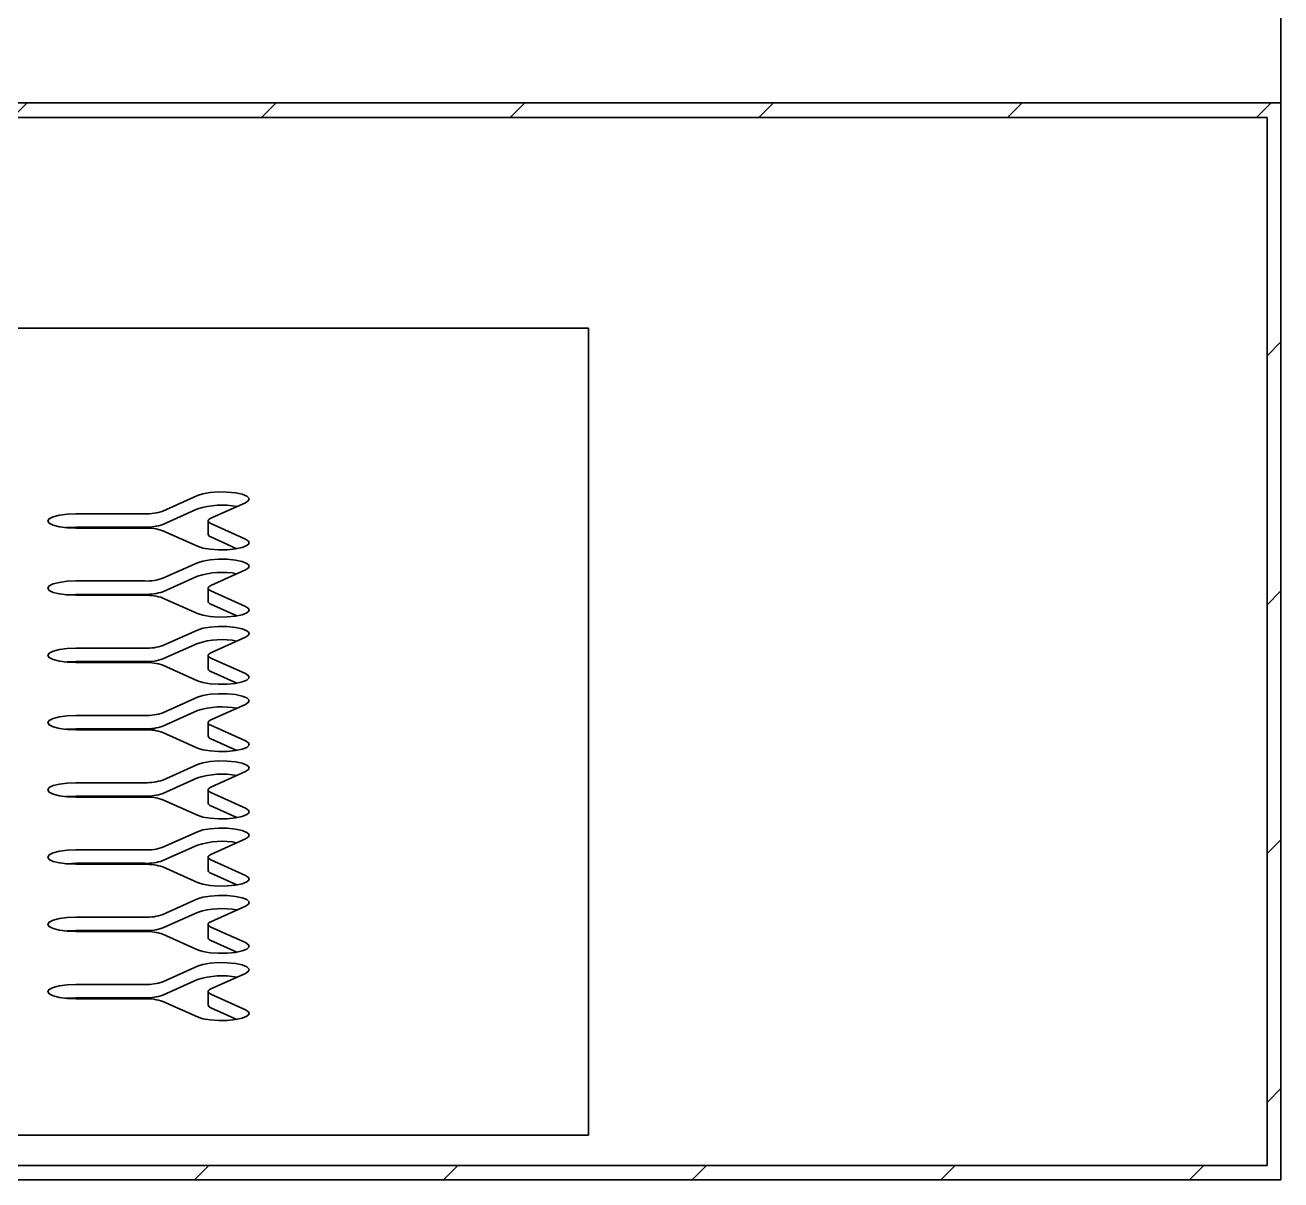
# Model space of a CAD drawing. Header units: millimetres. Extents: x 0 to 594, y 0 to 420.
# Drawn here: x 441.41 to 464.08, y 143.63 to 164.47 of the extents above; entities that cross this region are included whole.
import ezdxf

# ---------------------------------------------------------------- set-up
doc = ezdxf.new("R2010")
doc.units = ezdxf.units.MM

msp = doc.modelspace()

# ---------------------------------------------------------------- hatches: boundary and pattern name
at = {"linetype": 'Continuous', "lineweight": 18}
h = msp.add_hatch(dxfattribs=at)
h.set_pattern_fill('ANSI31', angle=3e-322, style=0)
h.paths.add_polyline_path([(464.078736, 163.062175), (357.828736, 163.062175), (357.828736, 143.632096), (464.078736, 143.632096)], flags=0)
h.paths.add_polyline_path([(358.078736, 143.890915), (358.078736, 162.797179), (463.828736, 162.797179), (463.828736, 143.890915)], flags=0)

# ---------------------------------------------------------------- linework, layer by layer
at = {"color": 7, "linetype": 'Continuous', "lineweight": 35}
for p, q in [((464.078736, 163.062175), (464.078736, 167.764647)), ((357.828736, 163.062175), (464.078736, 163.062175)), ((464.078736, 163.062175), (464.078736, 143.632096)), ((358.078736, 162.797179), (463.828736, 162.797179)), ((463.828736, 162.797179), (463.828736, 143.890915)), ((451.578736, 158.999337), (370.328736, 158.999337)), ((451.578736, 158.999337), (370.328736, 158.999337)), ((451.578736, 144.440765), (451.578736, 158.999337)), ((451.578736, 144.440765), (451.578736, 158.999337)), ((443.898314, 155.699394), (444.523314, 155.979574)), ((444.523314, 155.738092), (443.898314, 155.457912)), ((444.764339, 155.569984), (445.389339, 155.850164)), ((443.573554, 155.650865), (442.323554, 155.650865)), ((444.714099, 155.521456), (444.714099, 155.279974)), ((442.323554, 155.409384), (443.573554, 155.409384)), ((443.573554, 155.392046), (442.323554, 155.392046)), ((443.898314, 155.343518), (444.523314, 155.063338)), ((444.764339, 155.472927), (445.389339, 155.192747)), ((445.234771, 155.020557), (444.764339, 155.231446)), ((443.898314, 154.48618), (444.523314, 154.766359)), ((444.764339, 154.35677), (445.389339, 154.63695)), ((443.573554, 154.437651), (442.323554, 154.437651)), ((444.523314, 154.524878), (443.898314, 154.244698)), ((442.323554, 154.19617), (443.573554, 154.19617)), ((443.573554, 154.178832), (442.323554, 154.178832)), ((444.714099, 154.308242), (444.714099, 154.06676)), ((444.764339, 154.259713), (445.389339, 153.979533)), ((443.898314, 154.130303), (444.523314, 153.850124)), ((445.234771, 153.807343), (444.764339, 154.018232)), ((443.898314, 153.272965), (444.523314, 153.553145)), ((444.523314, 153.311664), (443.898314, 153.031484)), ((444.764339, 153.143556), (445.389339, 153.423736)), ((443.573554, 153.224437), (442.323554, 153.224437)), ((444.714099, 153.095027), (444.714099, 152.853546)), ((444.764339, 153.046499), (445.389339, 152.766319)), ((442.323554, 152.982955), (443.573554, 152.982955)), ((443.573554, 152.965618), (442.323554, 152.965618)), ((443.898314, 152.917089), (444.523314, 152.636909)), ((445.234771, 152.594128), (444.764339, 152.805017)), ((443.898314, 152.059751), (444.523314, 152.339931)), ((444.764339, 151.930342), (445.389339, 152.210521)), ((443.573554, 152.011223), (442.323554, 152.011223)), ((444.523314, 152.098449), (443.898314, 151.81827)), ((444.714099, 151.881813), (444.714099, 151.640332)), ((442.323554, 151.769741), (443.573554, 151.769741)), ((443.573554, 151.752403), (442.323554, 151.752403)), ((443.898314, 151.703875), (444.523314, 151.423695)), ((444.764339, 151.833284), (445.389339, 151.553105)), ((445.234771, 151.380914), (444.764339, 151.591803)), ((443.898314, 150.846537), (444.523314, 151.126717)), ((444.764339, 150.717127), (445.389339, 150.997307)), ((443.573554, 150.798008), (442.323554, 150.798008)), ((444.523314, 150.885235), (443.898314, 150.605055)), ((442.323554, 150.556527), (443.573554, 150.556527)), ((443.573554, 150.539189), (442.323554, 150.539189)), ((444.714099, 150.668599), (444.714099, 150.427117)), ((444.764339, 150.62007), (445.389339, 150.33989)), ((443.898314, 150.490661), (444.523314, 150.210481)), ((445.234771, 150.1677), (444.764339, 150.378589)), ((443.898314, 149.633323), (444.523314, 149.913502)), ((444.523314, 149.672021), (443.898314, 149.391841)), ((444.764339, 149.503913), (445.389339, 149.784093)), ((443.573554, 149.584794), (442.323554, 149.584794)), ((444.714099, 149.455384), (444.714099, 149.213903)), ((444.764339, 149.406856), (445.389339, 149.126676)), ((442.323554, 149.343313), (443.573554, 149.343313)), ((443.573554, 149.325975), (442.323554, 149.325975)), ((443.898314, 149.277446), (444.523314, 148.997267)), ((445.234771, 148.954486), (444.764339, 149.165374)), ((443.898314, 148.420108), (444.523314, 148.700288)), ((444.764339, 148.290699), (445.389339, 148.570879)), ((443.573554, 148.37158), (442.323554, 148.37158)), ((444.523314, 148.458807), (443.898314, 148.178627)), ((442.323554, 148.130098), (443.573554, 148.130098)), ((443.573554, 148.112761), (442.323554, 148.112761)), ((443.898314, 148.064232), (444.523314, 147.784052)), ((444.714099, 148.24217), (444.714099, 148.000689)), ((444.764339, 148.193642), (445.389339, 147.913462)), ((445.234771, 147.741271), (444.764339, 147.95216)), ((443.898314, 147.206894), (444.523314, 147.487074)), ((444.764339, 147.077484), (445.389339, 147.357664)), ((443.573554, 147.158365), (442.323554, 147.158365)), ((444.523314, 147.245592), (443.898314, 146.965413)), ((442.323554, 146.916884), (443.573554, 146.916884)), ((443.573554, 146.899546), (442.323554, 146.899546)), ((444.714099, 147.028956), (444.714099, 146.787474)), ((444.764339, 146.980427), (445.389339, 146.700248)), ((443.898314, 146.851018), (444.523314, 146.570838)), ((445.234771, 146.528057), (444.764339, 146.738946)), ((370.328736, 144.440765), (451.578736, 144.440765)), ((370.328736, 144.440765), (451.578736, 144.440765)), ((463.828736, 143.890915), (358.078736, 143.890915)), ((464.078736, 143.632096), (357.828736, 143.632096))]:
    msp.add_line(p, q, dxfattribs=at)
at = {"color": 7, "linetype": 'Continuous', "lineweight": 35, "flags": 128}
for points in [[(445.389339, 155.850164), (445.4454, 155.887963), (445.453587, 155.928396), (445.413099, 155.967505), (445.327899, 156.001461), (445.206326, 156.026941), (445.060282, 156.041451), (444.904062, 156.04357), (444.752958, 156.03309), (444.621761, 156.011039), (444.523314, 155.979574)], [(442.323554, 155.650865), (442.169046, 155.644532), (442.029662, 155.62615), (441.919046, 155.597521), (441.848026, 155.561446), (441.823554, 155.521456), (441.848026, 155.481466), (441.919046, 155.445391), (442.029662, 155.416761), (442.169046, 155.39838), (442.323554, 155.392046)], [(444.764339, 155.569984), (444.742644, 155.558598), (444.726876, 155.546576), (444.717307, 155.534124), (444.714099, 155.521456), (444.717307, 155.508787), (444.726876, 155.496336), (444.742644, 155.484314), (444.764339, 155.472927)], [(442.143632, 155.400715), (442.169046, 155.40305), (442.323554, 155.409384)], [(444.523314, 155.063338), (444.621761, 155.031873), (444.752958, 155.009821), (444.904062, 154.999342), (445.060282, 155.001461), (445.206326, 155.015971), (445.327899, 155.041451), (445.413099, 155.075407), (445.453587, 155.114516), (445.4454, 155.154948), (445.389339, 155.192747)], [(445.389339, 154.63695), (445.4454, 154.674749), (445.453587, 154.715182), (445.413099, 154.75429), (445.327899, 154.788247), (445.206326, 154.813727), (445.060282, 154.828236), (444.904062, 154.830355), (444.752958, 154.819876), (444.621761, 154.797825), (444.523314, 154.766359)], [(442.323554, 154.437651), (442.169046, 154.431317), (442.029662, 154.412936), (441.919046, 154.384307), (441.848026, 154.348231), (441.823554, 154.308242), (441.848026, 154.268252), (441.919046, 154.232177), (442.029662, 154.203547), (442.169046, 154.185166), (442.323554, 154.178832)], [(442.143632, 154.187501), (442.169046, 154.189836), (442.323554, 154.19617)], [(444.764339, 154.35677), (444.742644, 154.345384), (444.726876, 154.333362), (444.717307, 154.32091), (444.714099, 154.308242), (444.717307, 154.295573), (444.726876, 154.283121), (444.742644, 154.271099), (444.764339, 154.259713)], [(444.523314, 153.850124), (444.621761, 153.818658), (444.752958, 153.796607), (444.904062, 153.786128), (445.060282, 153.788247), (445.206326, 153.802756), (445.327899, 153.828237), (445.413099, 153.862193), (445.453587, 153.901301), (445.4454, 153.941734), (445.389339, 153.979533)], [(445.389339, 153.423736), (445.4454, 153.461535), (445.453587, 153.501967), (445.413099, 153.541076), (445.327899, 153.575032), (445.206326, 153.600512), (445.060282, 153.615022), (444.904062, 153.617141), (444.752958, 153.606662), (444.621761, 153.58461), (444.523314, 153.553145)], [(442.323554, 153.224437), (442.169046, 153.218103), (442.029662, 153.199722), (441.919046, 153.171092), (441.848026, 153.135017), (441.823554, 153.095027), (441.848026, 153.055038), (441.919046, 153.018962), (442.029662, 152.990333), (442.169046, 152.971952), (442.323554, 152.965618)], [(444.764339, 153.143556), (444.742644, 153.132169), (444.726876, 153.120148), (444.717307, 153.107696), (444.714099, 153.095027), (444.717307, 153.082359), (444.726876, 153.069907), (444.742644, 153.057885), (444.764339, 153.046499)], [(442.143632, 152.974287), (442.169046, 152.976622), (442.323554, 152.982955)], [(444.523314, 152.636909), (444.621761, 152.605444), (444.752958, 152.583393), (444.904062, 152.572914), (445.060282, 152.575033), (445.206326, 152.589542), (445.327899, 152.615022), (445.413099, 152.648979), (445.453587, 152.688087), (445.4454, 152.72852), (445.389339, 152.766319)], [(445.389339, 152.210521), (445.4454, 152.24832), (445.453587, 152.288753), (445.413099, 152.327862), (445.327899, 152.361818), (445.206326, 152.387298), (445.060282, 152.401808), (444.904062, 152.403927), (444.752958, 152.393448), (444.621761, 152.371396), (444.523314, 152.339931)], [(442.323554, 152.011223), (442.169046, 152.004889), (442.029662, 151.986508), (441.919046, 151.957878), (441.848026, 151.921803), (441.823554, 151.881813), (441.848026, 151.841823), (441.919046, 151.805748), (442.029662, 151.777119), (442.169046, 151.758737), (442.323554, 151.752403)], [(444.764339, 151.930342), (444.742644, 151.918955), (444.726876, 151.906933), (444.717307, 151.894482), (444.714099, 151.881813), (444.717307, 151.869145), (444.726876, 151.856693), (444.742644, 151.844671), (444.764339, 151.833284)], [(442.143632, 151.761072), (442.169046, 151.763407), (442.323554, 151.769741)], [(444.523314, 151.423695), (444.621761, 151.39223), (444.752958, 151.370178), (444.904062, 151.359699), (445.060282, 151.361818), (445.206326, 151.376328), (445.327899, 151.401808), (445.413099, 151.435764), (445.453587, 151.474873), (445.4454, 151.515306), (445.389339, 151.553105)], [(445.389339, 150.997307), (445.4454, 151.035106), (445.453587, 151.075539), (445.413099, 151.114648), (445.327899, 151.148604), (445.206326, 151.174084), (445.060282, 151.188594), (444.904062, 151.190713), (444.752958, 151.180233), (444.621761, 151.158182), (444.523314, 151.126717)], [(442.323554, 150.798008), (442.169046, 150.791675), (442.029662, 150.773293), (441.919046, 150.744664), (441.848026, 150.708588), (441.823554, 150.668599), (441.848026, 150.628609), (441.919046, 150.592534), (442.029662, 150.563904), (442.169046, 150.545523), (442.323554, 150.539189)], [(442.143632, 150.547858), (442.169046, 150.550193), (442.323554, 150.556527)], [(444.764339, 150.717127), (444.742644, 150.705741), (444.726876, 150.693719), (444.717307, 150.681267), (444.714099, 150.668599), (444.717307, 150.65593), (444.726876, 150.643479), (444.742644, 150.631457), (444.764339, 150.62007)], [(444.523314, 150.210481), (444.621761, 150.179016), (444.752958, 150.156964), (444.904062, 150.146485), (445.060282, 150.148604), (445.206326, 150.163114), (445.327899, 150.188594), (445.413099, 150.22255), (445.453587, 150.261659), (445.4454, 150.302091), (445.389339, 150.33989)], [(445.389339, 149.784093), (445.4454, 149.821892), (445.453587, 149.862325), (445.413099, 149.901433), (445.327899, 149.93539), (445.206326, 149.96087), (445.060282, 149.975379), (444.904062, 149.977498), (444.752958, 149.967019), (444.621761, 149.944968), (444.523314, 149.913502)], [(442.323554, 149.584794), (442.169046, 149.57846), (442.029662, 149.560079), (441.919046, 149.531449), (441.848026, 149.495374), (441.823554, 149.455384), (441.848026, 149.415395), (441.919046, 149.379319), (442.029662, 149.35069), (442.169046, 149.332309), (442.323554, 149.325975)], [(444.764339, 149.503913), (444.742644, 149.492527), (444.726876, 149.480505), (444.717307, 149.468053), (444.714099, 149.455384), (444.717307, 149.442716), (444.726876, 149.430264), (444.742644, 149.418242), (444.764339, 149.406856)], [(442.143632, 149.334644), (442.169046, 149.336979), (442.323554, 149.343313)], [(444.523314, 148.997267), (444.621761, 148.965801), (444.752958, 148.94375), (444.904062, 148.933271), (445.060282, 148.93539), (445.206326, 148.949899), (445.327899, 148.975379), (445.413099, 149.009336), (445.453587, 149.048444), (445.4454, 149.088877), (445.389339, 149.126676)], [(445.389339, 148.570879), (445.4454, 148.608678), (445.453587, 148.64911), (445.413099, 148.688219), (445.327899, 148.722175), (445.206326, 148.747655), (445.060282, 148.762165), (444.904062, 148.764284), (444.752958, 148.753805), (444.621761, 148.731753), (444.523314, 148.700288)], [(442.323554, 148.37158), (442.169046, 148.365246), (442.029662, 148.346865), (441.919046, 148.318235), (441.848026, 148.28216), (441.823554, 148.24217), (441.848026, 148.20218), (441.919046, 148.166105), (442.029662, 148.137476), (442.169046, 148.119094), (442.323554, 148.112761)], [(444.764339, 148.290699), (444.742644, 148.279312), (444.726876, 148.26729), (444.717307, 148.254839), (444.714099, 148.24217), (444.717307, 148.229502), (444.726876, 148.21705), (444.742644, 148.205028), (444.764339, 148.193642)], [(442.143632, 148.121429), (442.169046, 148.123765), (442.323554, 148.130098)], [(444.523314, 147.784052), (444.621761, 147.752587), (444.752958, 147.730536), (444.904062, 147.720056), (445.060282, 147.722175), (445.206326, 147.736685), (445.327899, 147.762165), (445.413099, 147.796121), (445.453587, 147.83523), (445.4454, 147.875663), (445.389339, 147.913462)], [(445.389339, 147.357664), (445.4454, 147.395463), (445.453587, 147.435896), (445.413099, 147.475005), (445.327899, 147.508961), (445.206326, 147.534441), (445.060282, 147.548951), (444.904062, 147.55107), (444.752958, 147.540591), (444.621761, 147.518539), (444.523314, 147.487074)], [(442.323554, 147.158365), (442.169046, 147.152032), (442.029662, 147.13365), (441.919046, 147.105021), (441.848026, 147.068946), (441.823554, 147.028956), (441.848026, 146.988966), (441.919046, 146.952891), (442.029662, 146.924261), (442.169046, 146.90588), (442.323554, 146.899546)], [(442.143632, 146.908215), (442.169046, 146.91055), (442.323554, 146.916884)], [(444.764339, 147.077484), (444.742644, 147.066098), (444.726876, 147.054076), (444.717307, 147.041624), (444.714099, 147.028956), (444.717307, 147.016287), (444.726876, 147.003836), (444.742644, 146.991814), (444.764339, 146.980427)], [(444.523314, 146.570838), (444.621761, 146.539373), (444.752958, 146.517321), (444.904062, 146.506842), (445.060282, 146.508961), (445.206326, 146.523471), (445.327899, 146.548951), (445.413099, 146.582907), (445.453587, 146.622016), (445.4454, 146.662449), (445.389339, 146.700248)]]:
    msp.add_lwpolyline(points, dxfattribs=at)
at = {"color": 7, "linetype": 'Continuous', "lineweight": 35}
for centre, radius, start, end in [((444.963808, 154.349823), 1.456478, 79.2782045, 107.6040765), ((443.606564, 156.540891), 0.890637, 267.8759593, 289.1216021), ((443.606564, 156.299409), 0.890637, 267.8759593, 289.1216021), ((443.606564, 154.502021), 0.890637, 70.8783979, 92.1240407), ((444.780372, 155.298315), 0.068764, 195.4690057, 256.5169399), ((443.606564, 155.327677), 0.890637, 267.8759593, 289.1216021), ((444.963808, 153.136608), 1.456478, 79.2782045, 107.6040765), ((443.606564, 155.086195), 0.890637, 267.8759593, 289.1216021), ((443.606564, 153.288806), 0.890637, 70.8783979, 92.1240407), ((444.780372, 154.085101), 0.068764, 195.4690057, 256.5169399), ((443.606564, 154.114462), 0.890637, 267.8759593, 289.1216021), ((444.963808, 151.923394), 1.456478, 79.2782045, 107.6040765), ((443.606564, 153.872981), 0.890637, 267.8759593, 289.1216021), ((443.606564, 152.075592), 0.890637, 70.8783979, 92.1240407), ((444.780372, 152.871886), 0.068764, 195.4690057, 256.5169399), ((444.963808, 150.71018), 1.456478, 79.2782045, 107.6040765), ((443.606564, 152.901248), 0.890637, 267.8759593, 289.1216021), ((443.606564, 152.659767), 0.890637, 267.8759593, 289.1216021), ((443.606564, 150.862378), 0.890637, 70.8783979, 92.1240407), ((444.780372, 151.658672), 0.068764, 195.4690057, 256.5169399), ((443.606564, 151.688034), 0.890637, 267.8759593, 289.1216021), ((444.963808, 149.496966), 1.456478, 79.2782045, 107.6040765), ((443.606564, 151.446552), 0.890637, 267.8759593, 289.1216021), ((443.606564, 149.649164), 0.890637, 70.8783979, 92.1240407), ((444.780372, 150.445458), 0.068764, 195.4690057, 256.5169399), ((443.606564, 150.47482), 0.890637, 267.8759593, 289.1216021), ((444.963808, 148.283751), 1.456478, 79.2782045, 107.6040765), ((443.606564, 150.233338), 0.890637, 267.8759593, 289.1216021), ((443.606564, 148.435949), 0.890637, 70.8783979, 92.1240407), ((444.780372, 149.232244), 0.068764, 195.4690057, 256.5169399), ((444.963808, 147.070537), 1.456478, 79.2782045, 107.6040765), ((443.606564, 149.261605), 0.890637, 267.8759593, 289.1216021), ((443.606564, 149.020124), 0.890637, 267.8759593, 289.1216021), ((443.606564, 147.222735), 0.890637, 70.8783979, 92.1240407), ((444.780372, 148.019029), 0.068764, 195.4690057, 256.5169399), ((443.606564, 148.048391), 0.890637, 267.8759593, 289.1216021), ((444.963808, 145.857323), 1.456478, 79.2782045, 107.6040765), ((443.606564, 147.80691), 0.890637, 267.8759593, 289.1216021), ((443.606564, 146.009521), 0.890637, 70.8783979, 92.1240407), ((444.780372, 146.805815), 0.068764, 195.4690057, 256.5169399)]:
    msp.add_arc(centre, radius, start, end, dxfattribs=at)

doc.saveas('drawing.dxf')
